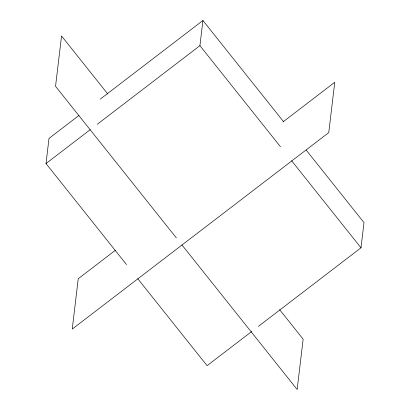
<?xml version="1.0" encoding="UTF-8"?>
<svg xmlns="http://www.w3.org/2000/svg" width="410" height="410" viewBox="0 0 410 410"><rect width="100%" height="100%" fill="white"/><g stroke="black" fill="none" stroke-linecap="round" stroke-linejoin="round"><path stroke-width="0.61" d="M126.541 264.614L46.007 163.549L49.005 138.385L78.976 115.43M280.455 146.729L199.921 45.664L202.919 20.5L100.312 99.092M258.387 326.386L360.995 247.794L363.993 222.63L306.183 150.086M46.007 163.549L90.2 129.703M97.308 124.256L199.921 45.664M115.323 250.346L78.238 278.744L72.237 329.076L328.758 132.599L334.76 82.272L282.951 121.954M251.781 331.444L207.081 365.679L137.709 278.626M202.919 20.5L283.459 121.565M291.618 160.74L360.995 247.794M107.789 94.013L61.541 35.977L55.54 86.305L176.346 237.902M279.63 309.652L303.154 339.172L297.153 389.5L181.927 244.908"/></g></svg>
